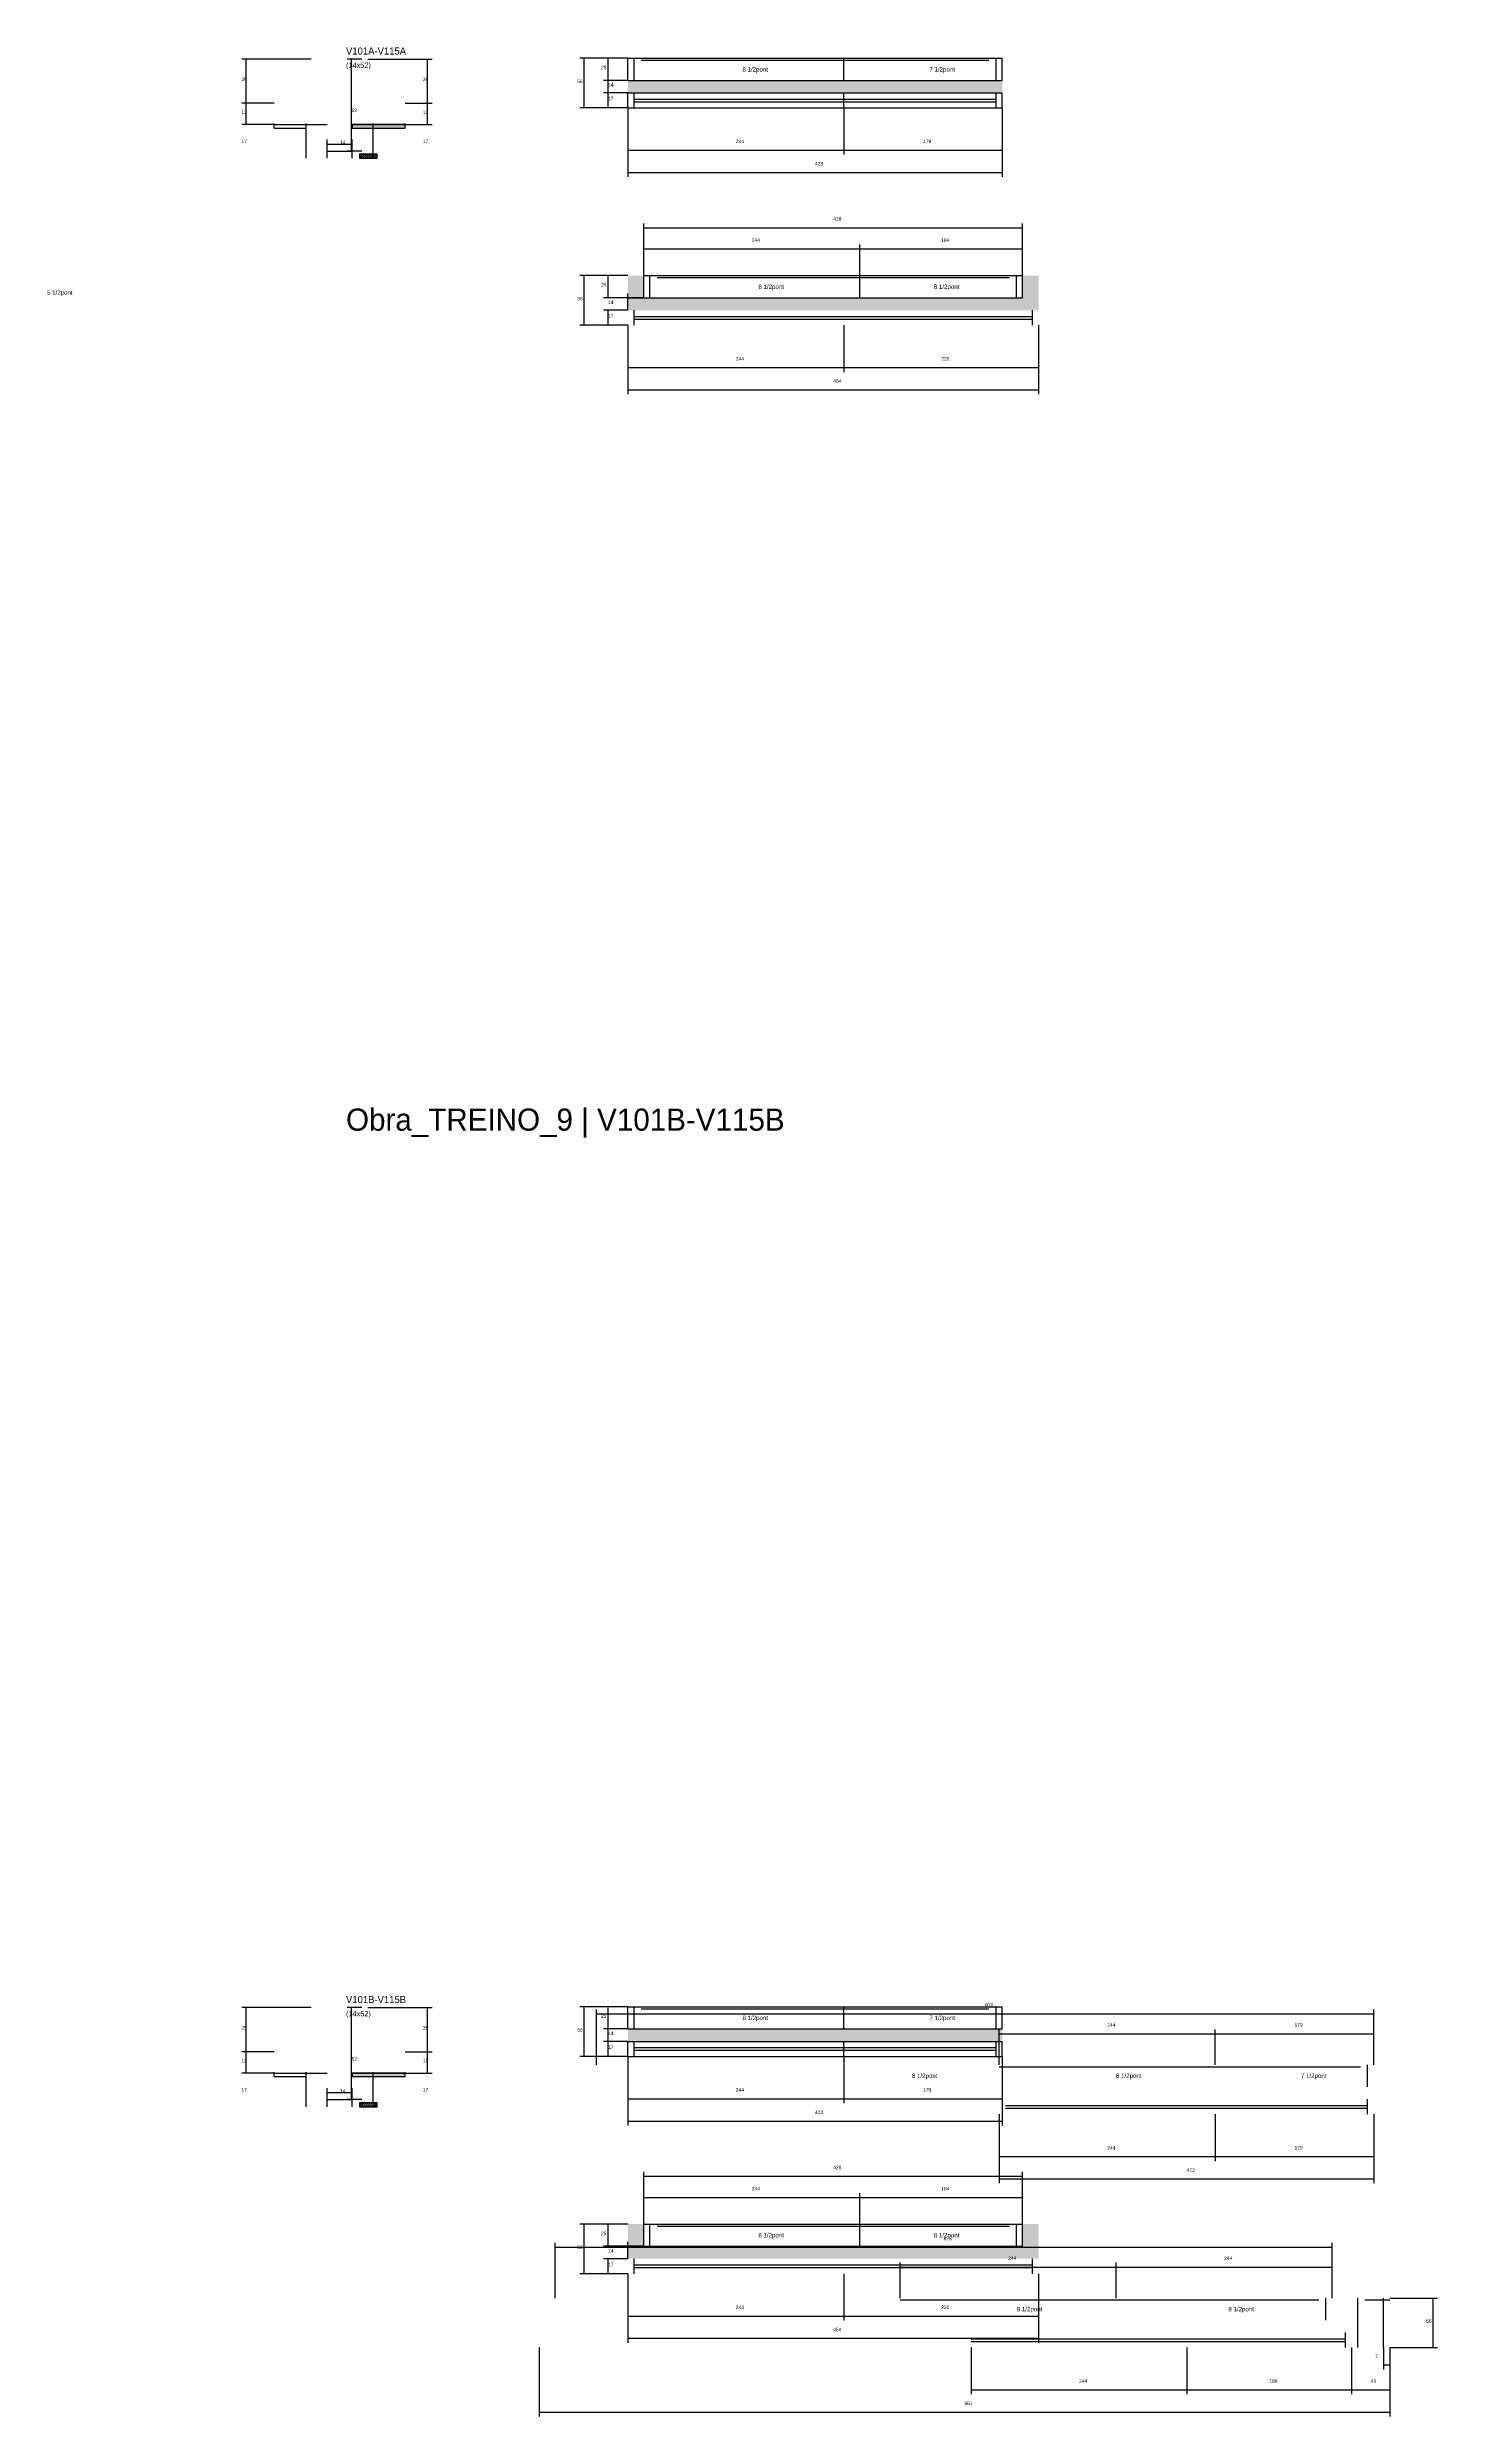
# Model space of a CAD drawing. Header units: metres. Extents: x -2848 to 21926, y -45195 to 1016.
# Drawn here: x 14063 to 15633, y -42262 to -39587 of the extents above; entities that cross this region are included whole.
import ezdxf

# ---------------------------------------------------------------- set-up
doc = ezdxf.new("R2010")
doc.units = ezdxf.units.M
for name, color, linetype in [('COTA', 4, 'Continuous'), ('Cota Seção (2x)', 4, 'Continuous'), ('Hachura', 253, 'Continuous'), ('LABEL_ID', 3, 'Continuous'), ('Madeira', 126, 'Continuous'), ('NOMENCLATURA', 7, 'Continuous'), ('Painéis', 200, 'Continuous'), ('SARR_2.2x7', 40, 'Continuous'), ('Texto Seção', 7, 'Continuous')]:
    doc.layers.add(name, color=color, linetype=linetype)

msp = doc.modelspace()

# ---------------------------------------------------------------- hatches: boundary and pattern name
at = {"layer": 'COTA'}
h = msp.add_hatch(dxfattribs=at)
h.set_pattern_fill('AR-CONC', scale=0.03)
h.paths.add_polyline_path([(14718.4, -39624.2), (14718.4, -39638.2), (15141.4, -39638.2), (15141.4, -39624.2)])
h = msp.add_hatch(dxfattribs=at)
h.set_pattern_fill('AR-CONC', scale=0.03)
h.paths.add_polyline_path([(15164.4, -39869.6), (14736.4, -39869.6), (14736.4, -39844.6), (14718.4, -39844.6), (14718.4, -39883.6), (15182.4, -39883.6), (15182.4, -39844.6), (15164.4, -39844.6)])
h = msp.add_hatch(dxfattribs=at)
h.set_pattern_fill('AR-CONC', scale=0.03)
h.paths.add_polyline_path([(14718.4, -41824.2), (14718.4, -41838.2), (15141.4, -41838.2), (15141.4, -41824.2)])
h = msp.add_hatch(dxfattribs=at)
h.set_pattern_fill('AR-CONC', scale=0.03)
h.paths.add_polyline_path([(15164.4, -42069.6), (14736.4, -42069.6), (14736.4, -42044.6), (14718.4, -42044.6), (14718.4, -42083.6), (15182.4, -42083.6), (15182.4, -42044.6), (15164.4, -42044.6)])
at = {"layer": 'Hachura'}
h = msp.add_hatch(color=8, dxfattribs=at)
h.dxf.hatch_style = 1
h.paths.add_polyline_path([(14466.8, -39678), (14466.8, -39674), (14466.8, -39674), (14406.8, -39674), (14406.8, -39674), (14406.8, -39678), (14406.8, -39678), (14466.8, -39678)])
h = msp.add_hatch(dxfattribs=at)
h.set_pattern_fill('ANSI31', scale=0.5)
h.paths.add_polyline_path([(14435.2, -39712), (14435.2, -39707.6), (14435.2, -39707.6), (14415.2, -39707.6), (14415.2, -39707.6), (14415.2, -39712), (14415.2, -39712), (14435.2, -39712)])
h = msp.add_hatch(color=8, dxfattribs=at)
h.dxf.hatch_style = 1
h.paths.add_polyline_path([(14466.8, -41878), (14466.8, -41874), (14466.8, -41874), (14406.8, -41874), (14406.8, -41874), (14406.8, -41878), (14406.8, -41878), (14466.8, -41878)])
h = msp.add_hatch(dxfattribs=at)
h.set_pattern_fill('ANSI31', scale=0.5)
h.paths.add_polyline_path([(14435.2, -41912), (14435.2, -41907.6), (14435.2, -41907.6), (14415.2, -41907.6), (14415.2, -41907.6), (14415.2, -41912), (14415.2, -41912), (14435.2, -41912)])

# ---------------------------------------------------------------- linework, layer by layer
at = {"layer": 'COTA'}
for p, q in [((14360.8, -39600), (14282.3, -39600)), ((14287.3, -39650), (14287.3, -39600)), ((14424.8, -39600), (14497.2, -39600)), ((14492.2, -39650), (14492.2, -39600)), ((14718.4, -39599.2), (14664.2, -39599.2)), ((14669.2, -39655.2), (14669.2, -39599.2)), ((14718.4, -39599.2), (14691, -39599.2)), ((14696, -39624.2), (14696, -39599.2)), ((14718.4, -39624.2), (14691, -39624.2)), ((14718.4, -39624.2), (14691, -39624.2)), ((14718.4, -39638.2), (14691, -39638.2)), ((14718.4, -39638.2), (14691, -39638.2)), ((14696, -39638.2), (14696, -39624.2)), ((14696, -39655.2), (14696, -39638.2)), ((14318.8, -39650), (14282.3, -39650)), ((14318.8, -39650), (14282.3, -39650)), ((14287.3, -39674), (14287.3, -39650)), ((14466.8, -39650), (14497.2, -39650)), ((14466.8, -39650), (14497.2, -39650)), ((14492.2, -39674), (14492.2, -39650)), ((14718.4, -39655.2), (14664.2, -39655.2)), ((14718.4, -39655.2), (14691, -39655.2)), ((14718.4, -39655.2), (14718.4, -39708)), ((14718.4, -39655.2), (14718.4, -39733.2)), ((14962.4, -39655.2), (14962.4, -39708)), ((14962.4, -39655.2), (14962.4, -39708)), ((15141.4, -39655.2), (15141.4, -39708)), ((15141.4, -39655.2), (15141.4, -39733.2)), ((14318.8, -39674), (14282.3, -39674)), ((14318.8, -39678), (14318.8, -39673)), ((14318.8, -39678), (14354.8, -39678)), ((14354.8, -39712), (14354.8, -39673)), ((14430.8, -39712), (14430.8, -39673)), ((14430.8, -39678), (14466.8, -39678)), ((14466.8, -39678), (14466.8, -39673)), ((14466.8, -39674), (14497.2, -39674)), ((14718.4, -39703), (14962.4, -39703)), ((14962.4, -39703), (15141.4, -39703)), ((14718.4, -39728.2), (15141.4, -39728.2)), ((14736.4, -39844.6), (14736.4, -39785.6)), ((14736.4, -39790.6), (15164.4, -39790.6)), ((15164.4, -39844.6), (15164.4, -39785.6)), ((14736.4, -39844.6), (14736.4, -39809.5)), ((14736.4, -39814.5), (14980.4, -39814.5)), ((14980.4, -39844.6), (14980.4, -39809.5)), ((14980.4, -39844.6), (14980.4, -39809.5)), ((14980.4, -39814.5), (15164.4, -39814.5)), ((15164.4, -39844.6), (15164.4, -39809.5)), ((14718.4, -39844.6), (14664.2, -39844.6)), ((14669.2, -39900.6), (14669.2, -39844.6)), ((14718.4, -39844.6), (14691, -39844.6)), ((14696, -39869.6), (14696, -39844.6)), ((14736.4, -39869.6), (14691, -39869.6)), ((14718.4, -39883.6), (14691, -39883.6)), ((14696, -39900.6), (14696, -39883.6)), ((14718.4, -39883.6), (14718.4, -39864.6)), ((14718.4, -39869.6), (14736.4, -39869.6)), ((14736.4, -39869.6), (14736.4, -39864.6)), ((14718.4, -39900.6), (14664.2, -39900.6)), ((14718.4, -39900.6), (14691, -39900.6)), ((14718.4, -39900.6), (14718.4, -39953.4)), ((14718.4, -39900.6), (14718.4, -39978.5)), ((14962.4, -39900.6), (14962.4, -39953.4)), ((14962.4, -39900.6), (14962.4, -39953.4)), ((15182.4, -39900.6), (15182.4, -39953.4)), ((15182.4, -39900.6), (15182.4, -39978.5)), ((14718.4, -39948.4), (14962.4, -39948.4)), ((14962.4, -39948.4), (15182.4, -39948.4)), ((14718.4, -39973.5), (15182.4, -39973.5)), ((14360.8, -41800), (14282.3, -41800)), ((14287.3, -41850), (14287.3, -41800)), ((14424.8, -41800), (14497.2, -41800)), ((14492.2, -41850), (14492.2, -41800)), ((14718.4, -41799.2), (14664.2, -41799.2)), ((14669.2, -41855.2), (14669.2, -41799.2)), ((14683.1, -41864.6), (14683.1, -41802.3)), ((14683.1, -41807.3), (15561.1, -41807.3)), ((14718.4, -41799.2), (14691, -41799.2)), ((14696, -41824.2), (14696, -41799.2)), ((15561.1, -41864.6), (15561.1, -41802.3)), ((14718.4, -41824.2), (14691, -41824.2)), ((14718.4, -41824.2), (14691, -41824.2)), ((14696, -41838.2), (14696, -41824.2)), ((15138.1, -41864.6), (15138.1, -41824.7)), ((15138.1, -41829.7), (15382.1, -41829.7)), ((15382.1, -41864.6), (15382.1, -41824.7)), ((15382.1, -41864.6), (15382.1, -41824.7)), ((15382.1, -41829.7), (15561.1, -41829.7)), ((15561.1, -41864.6), (15561.1, -41824.7)), ((14318.8, -41850), (14282.3, -41850)), ((14318.8, -41850), (14282.3, -41850)), ((14287.3, -41874), (14287.3, -41850)), ((14466.8, -41850), (14497.2, -41850)), ((14466.8, -41850), (14497.2, -41850)), ((14492.2, -41874), (14492.2, -41850)), ((14718.4, -41855.2), (14664.2, -41855.2)), ((14718.4, -41838.2), (14691, -41838.2)), ((14718.4, -41838.2), (14691, -41838.2)), ((14718.4, -41855.2), (14691, -41855.2)), ((14696, -41855.2), (14696, -41838.2)), ((14718.4, -41855.2), (14718.4, -41908)), ((14718.4, -41855.2), (14718.4, -41933.2)), ((14962.4, -41855.2), (14962.4, -41908)), ((14962.4, -41855.2), (14962.4, -41908)), ((15141.4, -41855.2), (15141.4, -41908)), ((15141.4, -41855.2), (15141.4, -41933.2)), ((14318.8, -41874), (14282.3, -41874)), ((14318.8, -41878), (14318.8, -41873)), ((14318.8, -41878), (14354.8, -41878)), ((14354.8, -41912), (14354.8, -41873)), ((14430.8, -41912), (14430.8, -41873)), ((14430.8, -41878), (14466.8, -41878)), ((14466.8, -41878), (14466.8, -41873)), ((14466.8, -41874), (14497.2, -41874)), ((14718.4, -41903), (14962.4, -41903)), ((14962.4, -41903), (15141.4, -41903)), ((14718.4, -41928.2), (15141.4, -41928.2)), ((15138.1, -41920.6), (15138.1, -41973.4)), ((15138.1, -41920.6), (15138.1, -41998.5)), ((15382.1, -41920.6), (15382.1, -41973.4)), ((15382.1, -41920.6), (15382.1, -41973.4)), ((15561.1, -41920.6), (15561.1, -41973.4)), ((15561.1, -41920.6), (15561.1, -41998.5)), ((15138.1, -41968.4), (15382.1, -41968.4)), ((15382.1, -41968.4), (15561.1, -41968.4)), ((14736.4, -42044.6), (14736.4, -41985.6)), ((14736.4, -41990.6), (15164.4, -41990.6)), ((15138.1, -41993.5), (15561.1, -41993.5)), ((15164.4, -42044.6), (15164.4, -41985.6)), ((14736.4, -42044.6), (14736.4, -42009.5)), ((14736.4, -42014.5), (14980.4, -42014.5)), ((14980.4, -42044.6), (14980.4, -42009.5)), ((14980.4, -42044.6), (14980.4, -42009.5)), ((14980.4, -42014.5), (15164.4, -42014.5)), ((15164.4, -42044.6), (15164.4, -42009.5)), ((14718.4, -42044.6), (14664.2, -42044.6)), ((14669.2, -42100.6), (14669.2, -42044.6)), ((14718.4, -42044.6), (14691, -42044.6)), ((14696, -42069.6), (14696, -42044.6)), ((14636.1, -42128), (14636.1, -42065.7)), ((14636.1, -42070.7), (15514.1, -42070.7)), ((14736.4, -42069.6), (14691, -42069.6)), ((14718.4, -42083.6), (14718.4, -42064.6)), ((14718.4, -42069.6), (14736.4, -42069.6)), ((14736.4, -42069.6), (14736.4, -42064.6)), ((15514.1, -42128), (15514.1, -42065.7)), ((14718.4, -42100.6), (14664.2, -42100.6)), ((14718.4, -42083.6), (14691, -42083.6)), ((14718.4, -42100.6), (14691, -42100.6)), ((14696, -42100.6), (14696, -42083.6)), ((14718.4, -42100.6), (14718.4, -42153.4)), ((14718.4, -42100.6), (14718.4, -42178.5)), ((14962.4, -42100.6), (14962.4, -42153.4)), ((14962.4, -42100.6), (14962.4, -42153.4)), ((15026.1, -42128), (15026.1, -42088)), ((15026.1, -42093), (15270.1, -42093)), ((15182.4, -42100.6), (15182.4, -42153.4)), ((15182.4, -42100.6), (15182.4, -42178.5)), ((15270.1, -42128), (15270.1, -42088)), ((15270.1, -42128), (15270.1, -42088)), ((15270.1, -42093), (15514.1, -42093)), ((15514.1, -42128), (15514.1, -42088)), ((15579.1, -42128), (15633.3, -42128)), ((15628.3, -42184), (15628.3, -42128)), ((14718.4, -42148.4), (14962.4, -42148.4)), ((14962.4, -42148.4), (15182.4, -42148.4)), ((14618.1, -42184), (14618.1, -42261.9)), ((14718.4, -42173.5), (15182.4, -42173.5)), ((15106.1, -42184), (15106.1, -42236.7)), ((15350.1, -42184), (15350.1, -42236.7)), ((15350.1, -42184), (15350.1, -42236.7)), ((15536.1, -42184), (15536.1, -42236.7)), ((15536.1, -42184), (15536.1, -42236.7)), ((15572.1, -42184), (15572.1, -42208.6)), ((15579.1, -42184), (15633.3, -42184)), ((15579.1, -42184), (15579.1, -42261.9)), ((15579.1, -42184), (15579.1, -42208.6)), ((15579.1, -42184), (15579.1, -42236.7)), ((15572.1, -42203.6), (15579.1, -42203.6)), ((15106.1, -42231.7), (15350.1, -42231.7)), ((15350.1, -42231.7), (15536.1, -42231.7)), ((15536.1, -42231.7), (15579.1, -42231.7)), ((14618.1, -42256.9), (15579.1, -42256.9))]:
    msp.add_line(p, q, dxfattribs=at)
at = {"layer": 'Cota Seção (2x)'}
for p, q in [((14417.8, -39600), (14401.3, -39600)), ((14406.3, -39704), (14406.3, -39600)), ((14378.8, -39712), (14378.8, -39691)), ((14378.8, -39696), (14406.8, -39696)), ((14406.8, -39712), (14406.8, -39691)), ((14417.8, -39704), (14401.3, -39704)), ((14417.8, -41800), (14401.3, -41800)), ((14406.3, -41904), (14406.3, -41800)), ((14378.8, -41912), (14378.8, -41891)), ((14378.8, -41896), (14406.8, -41896)), ((14417.8, -41904), (14401.3, -41904)), ((14406.8, -41912), (14406.8, -41891))]:
    msp.add_line(p, q, dxfattribs=at)
at = {"layer": 'Madeira'}
for points in [[(14435.2, -39712), (14435.2, -39707.6), (14415.2, -39707.6), (14415.2, -39712)], [(14435.2, -41912), (14435.2, -41907.6), (14415.2, -41907.6), (14415.2, -41912)]]:
    msp.add_lwpolyline(points, close=True, dxfattribs=at)
at = {"layer": 'Painéis'}
for p, q in [((14718.4, -39599.2), (15141.4, -39599.2)), ((14718.4, -39624.2), (14718.4, -39599.2)), ((14962.4, -39624.2), (14962.4, -39599.2)), ((15141.4, -39624.2), (15141.4, -39599.2)), ((14718.4, -39624.2), (15141.4, -39624.2)), ((14718.4, -39638.2), (15141.4, -39638.2)), ((14718.4, -39655.2), (14718.4, -39638.2)), ((14962.4, -39655.2), (14962.4, -39638.2)), ((15141.4, -39655.2), (15141.4, -39638.2)), ((14718.4, -39655.2), (15141.4, -39655.2)), ((14318.8, -39674), (14378.8, -39674)), ((14406.8, -39674), (14466.8, -39674)), ((14378.8, -39704), (14406.8, -39704)), ((14736.4, -39844.6), (15164.4, -39844.6)), ((14736.4, -39869.6), (14736.4, -39844.6)), ((14980.4, -39869.6), (14980.4, -39844.6)), ((15164.4, -39869.6), (15164.4, -39844.6)), ((14736.4, -39869.6), (15164.4, -39869.6)), ((14718.4, -41799.2), (15141.4, -41799.2)), ((14718.4, -41824.2), (14718.4, -41799.2)), ((14962.4, -41824.2), (14962.4, -41799.2)), ((15141.4, -41824.2), (15141.4, -41799.2)), ((14718.4, -41824.2), (15141.4, -41824.2)), ((14718.4, -41838.2), (15141.4, -41838.2)), ((14718.4, -41855.2), (14718.4, -41838.2)), ((14718.4, -41855.2), (15141.4, -41855.2)), ((14962.4, -41855.2), (14962.4, -41838.2)), ((15141.4, -41855.2), (15141.4, -41838.2)), ((14318.8, -41874), (14378.8, -41874)), ((14406.8, -41874), (14466.8, -41874)), ((14378.8, -41904), (14406.8, -41904)), ((14736.4, -42044.6), (15164.4, -42044.6)), ((14736.4, -42069.6), (14736.4, -42044.6)), ((14980.4, -42069.6), (14980.4, -42044.6)), ((15164.4, -42069.6), (15164.4, -42044.6)), ((14736.4, -42069.6), (15164.4, -42069.6))]:
    msp.add_line(p, q, dxfattribs=at)
for points in [[(14466.8, -39678), (14466.8, -39674), (14406.8, -39674), (14406.8, -39678)], [(14466.8, -41878), (14466.8, -41874), (14406.8, -41874), (14406.8, -41878)]]:
    msp.add_lwpolyline(points, close=True, dxfattribs=at)
at = {"layer": 'SARR_2.2x7'}
for p, q in [((14725.4, -39624.2), (14725.4, -39599.2)), ((14733.4, -39601.4), (14962.4, -39601.4)), ((14962.4, -39601.4), (15126.4, -39601.4)), ((15134.4, -39624.2), (15134.4, -39599.2)), ((14725.4, -39655.2), (14725.4, -39638.2)), ((15134.4, -39655.2), (15134.4, -39638.2)), ((14725.4, -39645.2), (14962.4, -39645.2)), ((14725.4, -39648.2), (14962.4, -39648.2)), ((14962.4, -39645.2), (15134.4, -39645.2)), ((14962.4, -39648.2), (15134.4, -39648.2)), ((14743.4, -39869.6), (14743.4, -39844.6)), ((14751.4, -39846.8), (14980.4, -39846.8)), ((14980.4, -39846.8), (15149.4, -39846.8)), ((15157.4, -39869.6), (15157.4, -39844.6)), ((14725.4, -39900.6), (14725.4, -39883.6)), ((15175.4, -39900.6), (15175.4, -39883.6)), ((14725.4, -39890.6), (14962.4, -39890.6)), ((14725.4, -39893.6), (14962.4, -39893.6)), ((14962.4, -39890.6), (15175.4, -39890.6)), ((14962.4, -39893.6), (15175.4, -39893.6)), ((14725.4, -41824.2), (14725.4, -41799.2)), ((14733.4, -41801.4), (14962.4, -41801.4)), ((14962.4, -41801.4), (15126.4, -41801.4)), ((15134.4, -41824.2), (15134.4, -41799.2)), ((14725.4, -41855.2), (14725.4, -41838.2)), ((14725.4, -41845.2), (14962.4, -41845.2)), ((14725.4, -41848.2), (14962.4, -41848.2)), ((14962.4, -41845.2), (15134.4, -41845.2)), ((14962.4, -41848.2), (15134.4, -41848.2)), ((15134.4, -41855.2), (15134.4, -41838.2)), ((15138.1, -41866.8), (15382.1, -41866.8)), ((15382.1, -41866.8), (15546.1, -41866.8)), ((15554.1, -41889.6), (15554.1, -41864.6)), ((15145.1, -41910.6), (15382.1, -41910.6)), ((15145.1, -41913.6), (15382.1, -41913.6)), ((15382.1, -41910.6), (15554.1, -41910.6)), ((15382.1, -41913.6), (15554.1, -41913.6)), ((15554.1, -41920.6), (15554.1, -41903.6)), ((14743.4, -42069.6), (14743.4, -42044.6)), ((14751.4, -42046.8), (14980.4, -42046.8)), ((14980.4, -42046.8), (15149.4, -42046.8)), ((15157.4, -42069.6), (15157.4, -42044.6)), ((14725.4, -42100.6), (14725.4, -42083.6)), ((14725.4, -42090.6), (14962.4, -42090.6)), ((14725.4, -42093.6), (14962.4, -42093.6)), ((14962.4, -42090.6), (15175.4, -42090.6)), ((14962.4, -42093.6), (15175.4, -42093.6)), ((15175.4, -42100.6), (15175.4, -42083.6)), ((15026.1, -42130.2), (15270.1, -42130.2)), ((15270.1, -42130.2), (15499.1, -42130.2)), ((15507.1, -42153), (15507.1, -42128)), ((15543.1, -42184), (15543.1, -42128)), ((15551.1, -42130.2), (15579.1, -42130.2)), ((15572.1, -42184), (15572.1, -42128)), ((15106.1, -42174), (15350.1, -42174)), ((15106.1, -42177), (15350.1, -42177)), ((15350.1, -42174), (15529.1, -42174)), ((15350.1, -42177), (15529.1, -42177)), ((15529.1, -42184), (15529.1, -42167))]:
    msp.add_line(p, q, dxfattribs=at)

# ---------------------------------------------------------------- texts
at = {"layer": 'COTA'}
for s, p in [('25', (14688, -39611.7)), ('25', (14281.8, -39625)), ('25', (14486.7, -39625)), ('56', (14661.2, -39627.2)), ('14', (14696, -39631.2)), ('17', (14696, -39646.7)), ('12', (14281.8, -39662)), ('12', (14486.7, -39662)), ('17', (14281.8, -39695)), ('17', (14486.7, -39695)), ('244', (14840.4, -39695)), ('179', (15051.9, -39695)), ('423', (14929.9, -39720.2)), ('244', (14858.4, -39806.5)), ('428', (14950.4, -39782.6)), ('184', (15072.4, -39806.5)), ('25', (14688, -39857.1)), ('56', (14661.2, -39872.6)), ('14', (14696, -39876.6)), ('17', (14696, -39892.1)), ('244', (14840.4, -39940.4)), ('220', (15072.4, -39940.4)), ('464', (14950.4, -39965.5)), ('25', (14688, -41811.7)), ('878', (15122.1, -41799.3)), ('25', (14281.8, -41825)), ('25', (14486.7, -41825)), ('56', (14661.2, -41827.2)), ('14', (14696, -41831.2)), ('244', (15260.1, -41821.7)), ('179', (15471.6, -41821.7)), ('12', (14281.8, -41862)), ('12', (14486.7, -41862)), ('17', (14696, -41846.7)), ('17', (14281.8, -41895)), ('17', (14486.7, -41895)), ('244', (14840.4, -41895)), ('423', (14929.9, -41920.2)), ('179', (15051.9, -41895)), ('244', (15260.1, -41960.4)), ('179', (15471.6, -41960.4)), ('428', (14950.4, -41982.6)), ('423', (15349.6, -41985.5)), ('244', (14858.4, -42006.5)), ('184', (15072.4, -42006.5)), ('56', (14661.2, -42072.6)), ('25', (14688, -42057.1)), ('14', (14696, -42076.6)), ('878', (15075.1, -42062.7)), ('17', (14696, -42092.1)), ('244', (15148.1, -42085)), ('244', (15392.1, -42085)), ('244', (14840.4, -42140.4)), ('220', (15072.4, -42140.4)), ('56', (15620.3, -42156)), ('464', (14950.4, -42165.5)), ('7', (15562.8, -42195.6)), ('244', (15228.1, -42223.7)), ('186', (15443.1, -42223.7)), ('43', (15557.6, -42223.7)), ('961', (15098.6, -42248.9))]:
    msp.add_text(s, height=4, dxfattribs=at).set_placement(p)
at = {"layer": 'Cota Seção (2x)'}
for s, p in [('52', (14406.3, -39660)), ('14', (14393.1, -39696)), ('52', (14406.3, -41860)), ('14', (14393.1, -41896))]:
    msp.add_text(s, height=4, dxfattribs=at).set_placement(p)
at = {"layer": 'LABEL_ID'}
msp.add_text('Obra_TREINO_9 | V101B-V115B', height=25, dxfattribs=at).set_placement((14400, -40810))
at = {"layer": 'NOMENCLATURA'}
for s, p in [('8 1/2pont', (14847.9, -39614.2)), ('7 1/2pont', (15059.1, -39614.2)), ('8 1/2pont', (14865.9, -39859.6)), ('8 1/2pont', (15064.1, -39859.6)), ('5 1/2pont', (14062.3, -39866.2)), ('8 1/2pont', (14847.9, -41814.2)), ('7 1/2pont', (15059.1, -41814.2)), ('8 1/2pont', (15039.4, -41879.6)), ('8 1/2pont', (15269.9, -41879.6)), ('7 1/2pont', (15478.9, -41879.6)), ('8 1/2pont', (14865.9, -42059.6)), ('8 1/2pont', (15064.1, -42059.6)), ('8 1/2pont', (15157.9, -42143)), ('8 1/2pont', (15396.9, -42143))]:
    msp.add_text(s, height=5, dxfattribs=at).set_placement(p)
at = {"layer": 'Texto Seção'}
for s, height, p in [('V101A-V115A', 8, (14400, -39595)), ('(14x52)', 6, (14400, -39610)), ('V101B-V115B', 8, (14400, -41795)), ('(14x52)', 6, (14400, -41810))]:
    msp.add_text(s, height=height, dxfattribs=at).set_placement(p)

doc.saveas('drawing.dxf')
